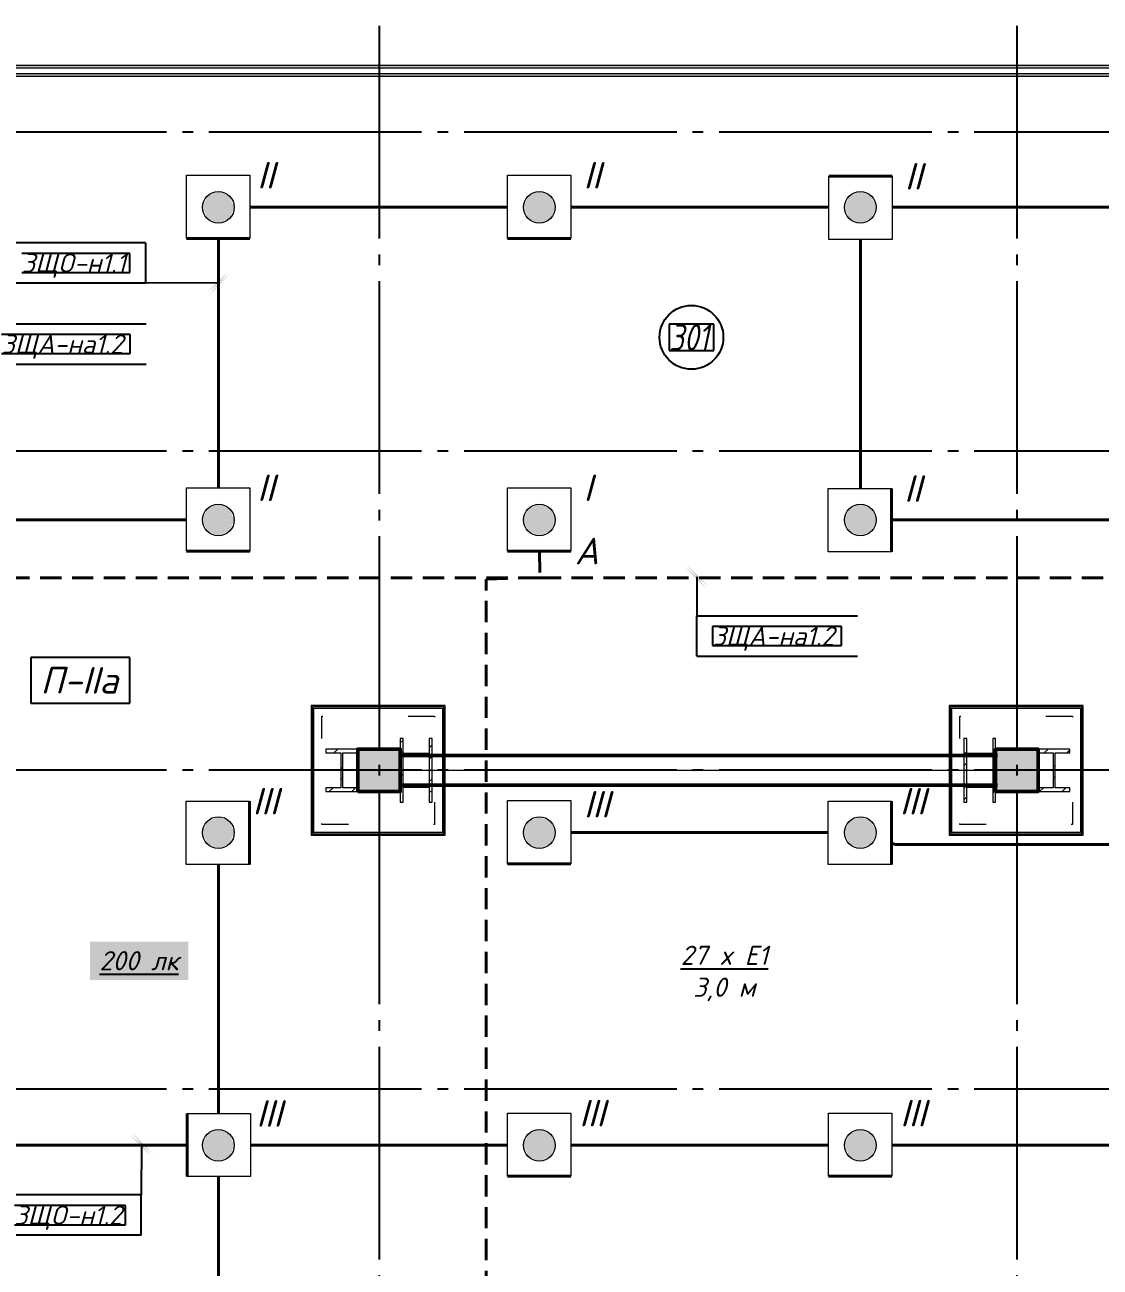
# Model space of a CAD drawing. Header units: millimetres. Extents: x 0 to 1286, y 0 to 420.
# Drawn here: x 244.9 to 346, y 142.9 to 259.7 of the extents above; entities that cross this region are included whole.
import ezdxf

# ---------------------------------------------------------------- set-up
doc = ezdxf.new("R2010")
doc.units = ezdxf.units.MM
for name, pattern in [('JIS_02_2.0', [3, 2, -1]), ('ГОСТ 2.303 5', [24, 20, -1.5, 1, -1.5]), ('СПКБ-0000-000-АР#003$0$Achse', [2300, 0, -800, 1500, 0]), ('СПКБ-0000-000-АР#003$0$Разомкнутая', [1058.333302, 634.99999, -423.333311]), ('СПКБ-0000-000-АР#003$0$Штрихпунктирная', [900, 500, -200, 0, -200])]:
    doc.linetypes.add(name, pattern=pattern)
for name, color, linetype in [('Viewport1ForCustomObjects_0', 7, 'Continuous'), ('Viewport2ForCustomObjects_0', 7, 'Continuous'), ('Номер помещения', 7, 'Continuous'), ('СПКБ-0000-000-АР#003$0$Колонны новые', 7, 'Continuous'), ('СПКБ-0000-000-АР#003$0$Колонны существующие', 7, 'Continuous'), ('СПКБ-0000-000-АР#003$0$Стены', 7, 'Continuous'), ('Строительные оси', 7, 'Continuous'), ('ЭО_АВАРИЙНОЕ ОСВЕЩЕНИЕ', 7, 'Continuous'), ('ЭО_РАБОЧЕЕ ОСВЕЩЕНИЕ', 7, 'Continuous')]:
    doc.layers.add(name, color=color, linetype=linetype)
for name, color, linetype, lineweight, true_color in [('СПКБ-0000-000-АР#003$0$Колонны новые_Ном._пера__108', 7, 'Continuous', 13, 0xfd8379), ('СПКБ-0000-000-АР#003$0$Колонны существующие_Ном._пера__102', 7, 'Continuous', 13, 0xcccccc), ('СПКБ-0000-000-АР#003$0$Линии_Ном._пера__58', 7, 'Continuous', 50, 0xdf0000), ('СПКБ-0000-000-АР#003$0$Стены_Ном._пера__161', 7, 'Continuous', 13, 0xe11606), ('СПКБ-0000-000-АР#003$0$Стены_Ном._пера__68', 7, 'Continuous', 20, 0xfd4435)]:
    doc.layers.add(name, color=color, linetype=linetype, lineweight=lineweight, true_color=true_color)
for name, color, linetype, lineweight in [('СПКБ-0000-000-АР#003$0$Колонны новые_Ном._пера__20', 1, 'Continuous', 20), ('СПКБ-0000-000-АР#003$0$Колонны существующие_Ном._пера__141', 7, 'Continuous', 50), ('СПКБ-0000-000-АР#003$0$Линии_Ном._пера__20', 1, 'Continuous', 20), ('СПКБ-0000-000-АР#003$0$Стены_Ном._пера__1', 7, 'Continuous', 13), ('СПКБ-0000-000-АР#003$0$Стены_Ном._пера__20', 1, 'Continuous', 20)]:
    doc.layers.add(name, color=color, linetype=linetype, lineweight=lineweight)
doc.styles.add('1.8', font='isocpeui.ttf', dxfattribs={"height": 1.8})
doc.styles.add('2.5', font='isocpeui.ttf')
doc.styles.add('CustomTextStyle0', font='isocpeui.ttf', dxfattribs={"height": 2.5})
doc.styles.add('CustomTextStyle111', font='isocpeui.ttf', dxfattribs={"width": 0.987755, "height": 1.8})
doc.styles.add('CustomTextStyle112', font='isocpeui.ttf', dxfattribs={"width": 0.987755, "height": 1.8})
doc.styles.add('CustomTextStyle116', font='isocpeui.ttf', dxfattribs={"width": 0.987755, "height": 1.8})
doc.styles.add('CustomTextStyle6', font='isocpeui.ttf', dxfattribs={"width": 0.793701, "height": 2.5})
doc.styles.add('CustomTextStyle82', font='isocpeui.ttf', dxfattribs={"width": 0.987755, "height": 1.8})
pattern_1 = [(0, (0, 0), (0, 75), [0, -75])]
pattern_2 = [(0, (0, 0), (0, 173.205), [0, -100]), (0, (50, 86.6), (0, 173.205), [0, -100])]
pattern_3 = [(45, (0, 0), (-159.099, 159.099), []), (45, (-53.03, 53.03), (-159.099, 159.099), [])]

# ---------------------------------------------------------------- blocks, each defined once
blk = doc.blocks.new('*E601')
at = {"layer": 'Номер помещения', "color": 7, "linetype": 'Continuous', "true_color": 0xffffff}
for p, q in [((-28.08, 110.82), (-32.28, 110.82)), ((-32.28, 110.82), (-32.28, 108.32)), ((-28.08, 108.32), (-28.08, 110.82)), ((-32.28, 108.32), (-28.08, 108.32)), ((-32.28, 108.32), (-32.28, 108.32))]:
    blk.add_line(p, q, dxfattribs=at)
at = {"layer": 'Номер помещения', "color": 6, "linetype": 'Continuous'}
for p, q in [((-83.01, 79.47), (-92.32, 79.47)), ((-92.32, 79.47), (-92.32, 75.17)), ((-83.01, 75.17), (-83.01, 79.47)), ((-92.32, 75.17), (-83.01, 75.17))]:
    blk.add_line(p, q, dxfattribs=at)
blk.add_circle((-30.18, 109.57), 3, dxfattribs=at)
at = {"layer": 'Строительные оси', "color": 3, "linetype": 'ГОСТ 2.303 5', "lineweight": 25}
for p, q in [((-59.57, 258.86), (-59.57, -45.14)), ((0.43, 258.86), (0.43, -45.14)), ((280.43, 128.86), (-283.57, 128.86)), ((280.43, 98.86), (-283.57, 98.86)), ((280.43, 68.86), (-283.57, 68.86)), ((280.43, 38.86), (-283.57, 38.86))]:
    blk.add_line(p, q, dxfattribs=at)
at = {"layer": 'ЭО_АВАРИЙНОЕ ОСВЕЩЕНИЕ', "color": 7, "lineweight": 0}
for p, q in [((-47.48, 95.42), (-41.53, 95.42)), ((-47.48, 89.47), (-47.48, 95.42)), ((-41.53, 95.42), (-41.53, 89.47))]:
    blk.add_line(p, q, dxfattribs=at)
at = {"layer": 'ЭО_АВАРИЙНОЕ ОСВЕЩЕНИЕ', "color": 1, "lineweight": 40}
blk.add_line((-41.53, 89.47), (-47.48, 89.47), dxfattribs=at)
at = {"layer": 'ЭО_АВАРИЙНОЕ ОСВЕЩЕНИЕ', "color": 1, "linetype": 'JIS_02_2.0', "lineweight": 40}
for p, q in [((-44.46, 89.47), (-44.45, 86.97)), ((-44.45, 86.97), (-99.88, 86.97)), ((-49.49, 86.83), (-44.45, 86.97)), ((-49.49, 1.78), (-49.49, 86.83)), ((-44.45, 86.97), (46.1, 86.97))]:
    blk.add_line(p, q, dxfattribs=at)
at = {"layer": 'ЭО_АВАРИЙНОЕ ОСВЕЩЕНИЕ', "color": 7, "lineweight": 0}
blk.add_circle((-44.49, 92.4), 1.49, dxfattribs=at)
at = {"layer": 'ЭО_АВАРИЙНОЕ ОСВЕЩЕНИЕ', "color": 1, "lineweight": 0}
for points in [[(-44.49, 93.89), (-45.54, 93.45), (-43.43, 93.45)], [(-45.54, 93.45), (-45.97, 92.4), (-43, 92.4)], [(-45.97, 92.4), (-45.54, 91.35), (-43.43, 91.35)], [(-45.97, 92.4), (-43, 92.4), (-43.43, 91.35)], [(-45.54, 93.45), (-43.43, 93.45), (-43, 92.4)], [(-45.54, 91.35), (-43.43, 91.35), (-44.49, 90.91)]]:
    blk.add_solid(points, dxfattribs=at)
at = {"layer": 'ЭО_РАБОЧЕЕ ОСВЕЩЕНИЕ', "color": 7, "lineweight": 0}
for p, q in [((-77.67, 124.82), (-71.72, 124.82)), ((-77.67, 118.87), (-77.67, 124.82)), ((-71.72, 124.82), (-71.72, 118.87)), ((-47.48, 124.82), (-41.53, 124.82)), ((-47.48, 118.87), (-47.48, 124.82)), ((-41.53, 124.82), (-41.53, 118.87)), ((-17.25, 118.77), (-17.25, 124.72)), ((-11.3, 124.72), (-11.3, 118.77)), ((-11.3, 118.77), (-17.25, 118.77)), ((-77.67, 95.42), (-71.72, 95.42)), ((-77.67, 89.47), (-77.67, 95.42)), ((-71.72, 95.42), (-71.72, 89.47)), ((-17.31, 89.41), (-17.31, 95.36)), ((-17.31, 95.36), (-11.36, 95.36)), ((-11.36, 89.41), (-17.31, 89.41)), ((-77.71, 60), (-77.71, 65.95)), ((-77.71, 65.95), (-71.76, 65.95)), ((-47.48, 66.02), (-41.53, 66.02)), ((-47.48, 60.07), (-47.48, 66.02)), ((-41.53, 66.02), (-41.53, 60.07)), ((-17.31, 60), (-17.31, 65.95)), ((-17.31, 65.95), (-11.36, 65.95)), ((-71.76, 60), (-77.71, 60)), ((-11.36, 60), (-17.31, 60)), ((-77.61, 36.59), (-71.66, 36.59)), ((-71.66, 36.59), (-71.66, 30.64)), ((-47.48, 36.62), (-41.53, 36.62)), ((-47.48, 30.67), (-47.48, 36.62)), ((-41.53, 36.62), (-41.53, 30.67)), ((-17.28, 36.62), (-11.33, 36.62)), ((-17.28, 30.67), (-17.28, 36.62)), ((-11.33, 36.62), (-11.33, 30.67)), ((-71.66, 30.64), (-77.61, 30.64))]:
    blk.add_line(p, q, dxfattribs=at)
at = {"layer": 'ЭО_РАБОЧЕЕ ОСВЕЩЕНИЕ', "color": 5, "lineweight": 40}
for p, q in [((-17.25, 124.72), (-11.3, 124.72)), ((-47.48, 121.8), (-71.72, 121.8)), ((-41.53, 121.8), (-17.25, 121.8)), ((-11.3, 121.8), (12.95, 121.8)), ((-71.72, 118.87), (-77.67, 118.87)), ((-74.68, 95.42), (-74.68, 118.87)), ((-41.53, 118.87), (-47.48, 118.87)), ((-14.29, 118.77), (-14.29, 95.36)), ((-11.36, 95.36), (-11.36, 89.41)), ((-101.89, 92.4), (-77.67, 92.4)), ((-11.36, 92.4), (12.91, 92.4)), ((-71.72, 89.47), (-77.67, 89.47)), ((-71.76, 65.95), (-71.76, 60)), ((-11.36, 65.95), (-11.36, 60)), ((-41.53, 63), (-17.31, 63)), ((-11.36, 62.01), (-10.97, 61.88)), ((-10.97, 61.88), (12.13, 61.88)), ((-74.68, 36.59), (-74.68, 60)), ((-41.53, 60.07), (-47.48, 60.07)), ((-77.61, 30.64), (-77.61, 36.59)), ((-101.89, 33.59), (-77.61, 33.59)), ((-47.48, 33.59), (-71.66, 33.59)), ((-17.28, 33.59), (-41.53, 33.59)), ((12.91, 33.59), (-11.33, 33.59)), ((-74.68, 4.8), (-74.68, 30.64)), ((-41.53, 30.67), (-47.48, 30.67)), ((-11.33, 30.67), (-17.28, 30.67))]:
    blk.add_line(p, q, dxfattribs=at)
at = {"layer": 'ЭО_РАБОЧЕЕ ОСВЕЩЕНИЕ', "color": 7, "lineweight": 0}
for centre in [(-74.68, 121.8), (-44.49, 121.8), (-14.29, 121.8), (-74.68, 92.4), (-14.29, 92.4), (-74.68, 63), (-44.49, 63), (-14.29, 63), (-74.68, 33.59), (-44.49, 33.59), (-14.29, 33.59)]:
    blk.add_circle(centre, 1.49, dxfattribs=at)
at = {"layer": 'ЭО_РАБОЧЕЕ ОСВЕЩЕНИЕ', "color": 5, "lineweight": 0}
for points in [[(-75.73, 122.85), (-76.17, 121.8), (-73.19, 121.8)], [(-74.68, 123.29), (-75.73, 122.85), (-73.63, 122.85)], [(-75.73, 122.85), (-73.63, 122.85), (-73.19, 121.8)], [(-45.54, 122.85), (-45.97, 121.8), (-43, 121.8)], [(-44.49, 123.29), (-45.54, 122.85), (-43.43, 122.85)], [(-45.54, 122.85), (-43.43, 122.85), (-43, 121.8)], [(-15.34, 122.85), (-15.78, 121.8), (-12.8, 121.8)], [(-14.29, 123.29), (-15.34, 122.85), (-13.24, 122.85)], [(-15.34, 122.85), (-13.24, 122.85), (-12.8, 121.8)], [(-76.17, 121.8), (-75.73, 120.75), (-73.63, 120.75)], [(-76.17, 121.8), (-73.19, 121.8), (-73.63, 120.75)], [(-45.97, 121.8), (-45.54, 120.75), (-43.43, 120.75)], [(-45.97, 121.8), (-43, 121.8), (-43.43, 120.75)], [(-15.78, 121.8), (-15.34, 120.75), (-13.24, 120.75)], [(-15.78, 121.8), (-12.8, 121.8), (-13.24, 120.75)], [(-75.73, 120.75), (-73.63, 120.75), (-74.68, 120.31)], [(-45.54, 120.75), (-43.43, 120.75), (-44.49, 120.31)], [(-15.34, 120.75), (-13.24, 120.75), (-14.29, 120.31)], [(-74.68, 93.89), (-75.73, 93.45), (-73.63, 93.45)], [(-14.29, 93.89), (-15.34, 93.45), (-13.24, 93.45)], [(-75.73, 93.45), (-76.17, 92.4), (-73.19, 92.4)], [(-76.17, 92.4), (-75.73, 91.35), (-73.63, 91.35)], [(-76.17, 92.4), (-73.19, 92.4), (-73.63, 91.35)], [(-75.73, 93.45), (-73.63, 93.45), (-73.19, 92.4)], [(-15.34, 93.45), (-15.78, 92.4), (-12.8, 92.4)], [(-15.78, 92.4), (-15.34, 91.35), (-13.24, 91.35)], [(-15.78, 92.4), (-12.8, 92.4), (-13.24, 91.35)], [(-15.34, 93.45), (-13.24, 93.45), (-12.8, 92.4)], [(-75.73, 91.35), (-73.63, 91.35), (-74.68, 90.91)], [(-15.34, 91.35), (-13.24, 91.35), (-14.29, 90.91)], [(-74.68, 64.48), (-75.73, 64.05), (-73.63, 64.05)], [(-44.49, 64.48), (-45.54, 64.05), (-43.43, 64.05)], [(-14.29, 64.48), (-15.34, 64.05), (-13.24, 64.05)], [(-75.73, 64.05), (-76.17, 63), (-73.19, 63)], [(-75.73, 64.05), (-73.63, 64.05), (-73.19, 63)], [(-45.54, 64.05), (-45.97, 63), (-43, 63)], [(-45.54, 64.05), (-43.43, 64.05), (-43, 63)], [(-15.34, 64.05), (-15.78, 63), (-12.8, 63)], [(-15.34, 64.05), (-13.24, 64.05), (-12.8, 63)], [(-76.17, 63), (-75.73, 61.94), (-73.63, 61.94)], [(-76.17, 63), (-73.19, 63), (-73.63, 61.94)], [(-75.73, 61.94), (-73.63, 61.94), (-74.68, 61.51)], [(-45.97, 63), (-45.54, 61.94), (-43.43, 61.94)], [(-45.97, 63), (-43, 63), (-43.43, 61.94)], [(-45.54, 61.94), (-43.43, 61.94), (-44.49, 61.51)], [(-15.78, 63), (-15.34, 61.94), (-13.24, 61.94)], [(-15.78, 63), (-12.8, 63), (-13.24, 61.94)], [(-15.34, 61.94), (-13.24, 61.94), (-14.29, 61.51)], [(-74.68, 35.08), (-75.73, 34.64), (-73.63, 34.64)], [(-44.49, 35.08), (-45.54, 34.64), (-43.43, 34.64)], [(-14.29, 35.08), (-15.34, 34.64), (-13.24, 34.64)], [(-75.73, 34.64), (-76.17, 33.59), (-73.19, 33.59)], [(-75.73, 34.64), (-73.63, 34.64), (-73.19, 33.59)], [(-45.54, 34.64), (-45.97, 33.59), (-43, 33.59)], [(-45.54, 34.64), (-43.43, 34.64), (-43, 33.59)], [(-15.34, 34.64), (-15.78, 33.59), (-12.8, 33.59)], [(-15.34, 34.64), (-13.24, 34.64), (-12.8, 33.59)], [(-76.17, 33.59), (-75.73, 32.54), (-73.63, 32.54)], [(-76.17, 33.59), (-73.19, 33.59), (-73.63, 32.54)], [(-45.97, 33.59), (-45.54, 32.54), (-43.43, 32.54)], [(-45.97, 33.59), (-43, 33.59), (-43.43, 32.54)], [(-15.78, 33.59), (-15.34, 32.54), (-13.24, 32.54)], [(-15.78, 33.59), (-12.8, 33.59), (-13.24, 32.54)], [(-75.73, 32.54), (-73.63, 32.54), (-74.68, 32.11)], [(-45.54, 32.54), (-43.43, 32.54), (-44.49, 32.11)], [(-15.34, 32.54), (-13.24, 32.54), (-14.29, 32.11)]]:
    blk.add_solid(points, dxfattribs=at)
at = {"layer": 'Номер помещения', "color": 7, "linetype": 'Continuous', "style": 'CustomTextStyle6', "width": 0.793701}
blk.add_text('301', height=2.5, dxfattribs=at).set_placement((-32.28, 108.32))
at = {"layer": 'Номер помещения', "color": 7, "linetype": 'Continuous', "style": 'CustomTextStyle0'}
blk.add_text('П-IIа', height=2.5, dxfattribs=at).set_placement((-91.42, 76.07))
blk = doc.blocks.new('СПКБ-0000-000-АР#003$0$Стена_26', base_point=(-18037, 13413))
at = {"layer": 'СПКБ-0000-000-АР#003$0$Стены_Ном._пера__161', "linetype": 'Continuous', "lineweight": 13, "true_color": 0xe11606}
h = blk.add_hatch(dxfattribs=at)
h.set_pattern_fill('ГИПС', color=12, style=0, pattern_type=2)
h.set_pattern_definition(pattern_1)
h.paths.add_polyline_path([(3066, 13513), (-14600, 13513), (-14600, 13488), (3066, 13488)])
h = blk.add_hatch(dxfattribs=at)
h.set_pattern_fill('ГИПС', color=12, style=0, pattern_type=2)
h.set_pattern_definition(pattern_1)
h.paths.add_polyline_path([(-14600, 13413), (3066, 13413), (3066, 13438), (-14600, 13438)])
at = {"layer": 'СПКБ-0000-000-АР#003$0$Стены_Ном._пера__161', "color": 12, "linetype": 'Continuous', "lineweight": 13, "true_color": 0xe11606}
for p, q in [((3066, 13488), (-14600, 13488)), ((-14600, 13438), (3066, 13438))]:
    blk.add_line(p, q, dxfattribs=at)
at = {"layer": 'СПКБ-0000-000-АР#003$0$Стены_Ном._пера__161', "color": 12, "linetype": 'Continuous', "lineweight": 13, "true_color": 0xe11606, "flags": 128}
for points in [[(3066, 13513), (-14600, 13513)], [(-14600, 13413), (3066, 13413)]]:
    blk.add_lwpolyline(points, dxfattribs=at)
blk = doc.blocks.new('СПКБ-0000-000-АР#003$0$Стена_188', base_point=(566, 6376))
at = {"layer": 'СПКБ-0000-000-АР#003$0$Стены_Ном._пера__20', "linetype": 'Continuous', "lineweight": 20}
h = blk.add_hatch(dxfattribs=at)
h.set_pattern_fill('ШТУКАТУРКА', color=1, style=0, pattern_type=2)
h.set_pattern_definition(pattern_2)
h.paths.add_polyline_path([(641, 7471), (641, 6301), (654, 6288), (654, 7484)])
h = blk.add_hatch(dxfattribs=at)
h.set_pattern_fill('ШТУКАТУРКА', color=1, style=0, pattern_type=2)
h.set_pattern_definition(pattern_2)
h.paths.add_polyline_path([(666, 6276), (666, 7496), (654, 7484), (654, 6288)])
at = {"layer": 'СПКБ-0000-000-АР#003$0$Стены_Ном._пера__1', "color": 7, "linetype": 'СПКБ-0000-000-АР#003$0$Achse', "lineweight": 13, "flags": 128}
blk.add_lwpolyline([(566, 7396), (566, 6376)], dxfattribs=at)
at = {"layer": 'СПКБ-0000-000-АР#003$0$Стены_Ном._пера__20', "color": 1, "linetype": 'Continuous', "lineweight": 20, "flags": 128}
blk.add_lwpolyline([(666, 6276), (666, 7496)], dxfattribs=at)
at = {"layer": 'СПКБ-0000-000-АР#003$0$Стены_Ном._пера__68', "color": 20, "linetype": 'Continuous', "lineweight": 20, "true_color": 0xfd4435}
for p, q in [((654, 6288), (654, 7484)), ((641, 7471), (641, 6301))]:
    blk.add_line(p, q, dxfattribs=at)
blk = doc.blocks.new('СПКБ-0000-000-АР#003$0$Стена_189', base_point=(566, 7396))
at = {"layer": 'СПКБ-0000-000-АР#003$0$Стены_Ном._пера__20', "linetype": 'Continuous', "lineweight": 20}
h = blk.add_hatch(dxfattribs=at)
h.set_pattern_fill('ШТУКАТУРКА', color=1, style=0, pattern_type=2)
h.set_pattern_definition(pattern_2)
h.paths.add_polyline_path([(666, 7496), (-594, 7496), (-582, 7484), (654, 7484)])
h = blk.add_hatch(dxfattribs=at)
h.set_pattern_fill('ШТУКАТУРКА', color=1, style=0, pattern_type=2)
h.set_pattern_definition(pattern_2)
h.paths.add_polyline_path([(-569, 7471), (641, 7471), (654, 7484), (-582, 7484)])
at = {"layer": 'СПКБ-0000-000-АР#003$0$Стены_Ном._пера__1', "color": 7, "linetype": 'СПКБ-0000-000-АР#003$0$Achse', "lineweight": 13, "flags": 128}
blk.add_lwpolyline([(-494, 7396), (566, 7396)], dxfattribs=at)
at = {"layer": 'СПКБ-0000-000-АР#003$0$Стены_Ном._пера__20', "color": 1, "linetype": 'Continuous', "lineweight": 20, "flags": 128}
blk.add_lwpolyline([(666, 7496), (-594, 7496)], dxfattribs=at)
at = {"layer": 'СПКБ-0000-000-АР#003$0$Стены_Ном._пера__68', "color": 20, "linetype": 'Continuous', "lineweight": 20, "true_color": 0xfd4435}
for p, q in [((654, 7484), (-582, 7484)), ((-569, 7471), (641, 7471))]:
    blk.add_line(p, q, dxfattribs=at)
blk = doc.blocks.new('СПКБ-0000-000-АР#003$0$Стена_190', base_point=(-494, 6376))
at = {"layer": 'СПКБ-0000-000-АР#003$0$Стены_Ном._пера__20', "linetype": 'Continuous', "lineweight": 20}
h = blk.add_hatch(dxfattribs=at)
h.set_pattern_fill('ШТУКАТУРКА', color=1, style=0, pattern_type=2)
h.set_pattern_definition(pattern_2)
h.paths.add_polyline_path([(-594, 7496), (-594, 6276), (-582, 6288), (-582, 7484)])
h = blk.add_hatch(dxfattribs=at)
h.set_pattern_fill('ШТУКАТУРКА', color=1, style=0, pattern_type=2)
h.set_pattern_definition(pattern_2)
h.paths.add_polyline_path([(-569, 6301), (-569, 7471), (-582, 7484), (-582, 6288)])
at = {"layer": 'СПКБ-0000-000-АР#003$0$Стены_Ном._пера__1', "color": 7, "linetype": 'СПКБ-0000-000-АР#003$0$Achse', "lineweight": 13, "flags": 128}
blk.add_lwpolyline([(-494, 6376), (-494, 7396)], dxfattribs=at)
at = {"layer": 'СПКБ-0000-000-АР#003$0$Стены_Ном._пера__20', "color": 1, "linetype": 'Continuous', "lineweight": 20, "flags": 128}
blk.add_lwpolyline([(-594, 7496), (-594, 6276)], dxfattribs=at)
at = {"layer": 'СПКБ-0000-000-АР#003$0$Стены_Ном._пера__68', "color": 20, "linetype": 'Continuous', "lineweight": 20, "true_color": 0xfd4435}
for p, q in [((-582, 7484), (-582, 6288)), ((-569, 6301), (-569, 7471))]:
    blk.add_line(p, q, dxfattribs=at)
blk = doc.blocks.new('СПКБ-0000-000-АР#003$0$Стена_191', base_point=(566, 6376))
at = {"layer": 'СПКБ-0000-000-АР#003$0$Стены_Ном._пера__20', "linetype": 'Continuous', "lineweight": 20}
h = blk.add_hatch(dxfattribs=at)
h.set_pattern_fill('ШТУКАТУРКА', color=1, style=0, pattern_type=2)
h.set_pattern_definition(pattern_2)
h.paths.add_polyline_path([(-594, 6276), (666, 6276), (654, 6288), (-582, 6288)])
h = blk.add_hatch(dxfattribs=at)
h.set_pattern_fill('ШТУКАТУРКА', color=1, style=0, pattern_type=2)
h.set_pattern_definition(pattern_2)
h.paths.add_polyline_path([(641, 6301), (-569, 6301), (-582, 6288), (654, 6288)])
at = {"layer": 'СПКБ-0000-000-АР#003$0$Стены_Ном._пера__1', "color": 7, "linetype": 'СПКБ-0000-000-АР#003$0$Achse', "lineweight": 13, "flags": 128}
blk.add_lwpolyline([(566, 6376), (-494, 6376)], dxfattribs=at)
at = {"layer": 'СПКБ-0000-000-АР#003$0$Стены_Ном._пера__20', "color": 1, "linetype": 'Continuous', "lineweight": 20, "flags": 128}
blk.add_lwpolyline([(-594, 6276), (666, 6276)], dxfattribs=at)
at = {"layer": 'СПКБ-0000-000-АР#003$0$Стены_Ном._пера__68', "color": 20, "linetype": 'Continuous', "lineweight": 20, "true_color": 0xfd4435}
for p, q in [((-582, 6288), (654, 6288)), ((641, 6301), (-569, 6301))]:
    blk.add_line(p, q, dxfattribs=at)
blk = doc.blocks.new('СПКБ-0000-000-АР#003$0$Стена_192', base_point=(-5434, 6376))
at = {"layer": 'СПКБ-0000-000-АР#003$0$Стены_Ном._пера__20', "linetype": 'Continuous', "lineweight": 20}
h = blk.add_hatch(dxfattribs=at)
h.set_pattern_fill('ШТУКАТУРКА', color=1, style=0, pattern_type=2)
h.set_pattern_definition(pattern_2)
h.paths.add_polyline_path([(-5359, 7471), (-5359, 6301), (-5346, 6288), (-5346, 7484)])
h = blk.add_hatch(dxfattribs=at)
h.set_pattern_fill('ШТУКАТУРКА', color=1, style=0, pattern_type=2)
h.set_pattern_definition(pattern_2)
h.paths.add_polyline_path([(-5334, 6276), (-5334, 7496), (-5346, 7484), (-5346, 6288)])
at = {"layer": 'СПКБ-0000-000-АР#003$0$Стены_Ном._пера__1', "color": 7, "linetype": 'СПКБ-0000-000-АР#003$0$Achse', "lineweight": 13, "flags": 128}
blk.add_lwpolyline([(-5434, 7396), (-5434, 6376)], dxfattribs=at)
at = {"layer": 'СПКБ-0000-000-АР#003$0$Стены_Ном._пера__20', "color": 1, "linetype": 'Continuous', "lineweight": 20, "flags": 128}
blk.add_lwpolyline([(-5334, 6276), (-5334, 7496)], dxfattribs=at)
at = {"layer": 'СПКБ-0000-000-АР#003$0$Стены_Ном._пера__68', "color": 20, "linetype": 'Continuous', "lineweight": 20, "true_color": 0xfd4435}
for p, q in [((-5346, 6288), (-5346, 7484)), ((-5359, 7471), (-5359, 6301))]:
    blk.add_line(p, q, dxfattribs=at)
blk = doc.blocks.new('СПКБ-0000-000-АР#003$0$Стена_193', base_point=(-5434, 7396))
at = {"layer": 'СПКБ-0000-000-АР#003$0$Стены_Ном._пера__20', "linetype": 'Continuous', "lineweight": 20}
h = blk.add_hatch(dxfattribs=at)
h.set_pattern_fill('ШТУКАТУРКА', color=1, style=0, pattern_type=2)
h.set_pattern_definition(pattern_2)
h.paths.add_polyline_path([(-5334, 7496), (-6594, 7496), (-6582, 7484), (-5346, 7484)])
h = blk.add_hatch(dxfattribs=at)
h.set_pattern_fill('ШТУКАТУРКА', color=1, style=0, pattern_type=2)
h.set_pattern_definition(pattern_2)
h.paths.add_polyline_path([(-6569, 7471), (-5359, 7471), (-5346, 7484), (-6582, 7484)])
at = {"layer": 'СПКБ-0000-000-АР#003$0$Стены_Ном._пера__1', "color": 7, "linetype": 'СПКБ-0000-000-АР#003$0$Achse', "lineweight": 13, "flags": 128}
blk.add_lwpolyline([(-6494, 7396), (-5434, 7396)], dxfattribs=at)
at = {"layer": 'СПКБ-0000-000-АР#003$0$Стены_Ном._пера__20', "color": 1, "linetype": 'Continuous', "lineweight": 20, "flags": 128}
blk.add_lwpolyline([(-5334, 7496), (-6594, 7496)], dxfattribs=at)
at = {"layer": 'СПКБ-0000-000-АР#003$0$Стены_Ном._пера__68', "color": 20, "linetype": 'Continuous', "lineweight": 20, "true_color": 0xfd4435}
for p, q in [((-5346, 7484), (-6582, 7484)), ((-6569, 7471), (-5359, 7471))]:
    blk.add_line(p, q, dxfattribs=at)
blk = doc.blocks.new('СПКБ-0000-000-АР#003$0$Стена_194', base_point=(-6494, 6376))
at = {"layer": 'СПКБ-0000-000-АР#003$0$Стены_Ном._пера__20', "linetype": 'Continuous', "lineweight": 20}
h = blk.add_hatch(dxfattribs=at)
h.set_pattern_fill('ШТУКАТУРКА', color=1, style=0, pattern_type=2)
h.set_pattern_definition(pattern_2)
h.paths.add_polyline_path([(-6594, 7496), (-6594, 6276), (-6582, 6288), (-6582, 7484)])
h = blk.add_hatch(dxfattribs=at)
h.set_pattern_fill('ШТУКАТУРКА', color=1, style=0, pattern_type=2)
h.set_pattern_definition(pattern_2)
h.paths.add_polyline_path([(-6569, 6301), (-6569, 7471), (-6582, 7484), (-6582, 6288)])
at = {"layer": 'СПКБ-0000-000-АР#003$0$Стены_Ном._пера__1', "color": 7, "linetype": 'СПКБ-0000-000-АР#003$0$Achse', "lineweight": 13, "flags": 128}
blk.add_lwpolyline([(-6494, 6376), (-6494, 7396)], dxfattribs=at)
at = {"layer": 'СПКБ-0000-000-АР#003$0$Стены_Ном._пера__20', "color": 1, "linetype": 'Continuous', "lineweight": 20, "flags": 128}
blk.add_lwpolyline([(-6594, 7496), (-6594, 6276)], dxfattribs=at)
at = {"layer": 'СПКБ-0000-000-АР#003$0$Стены_Ном._пера__68', "color": 20, "linetype": 'Continuous', "lineweight": 20, "true_color": 0xfd4435}
for p, q in [((-6582, 7484), (-6582, 6288)), ((-6569, 6301), (-6569, 7471))]:
    blk.add_line(p, q, dxfattribs=at)
blk = doc.blocks.new('СПКБ-0000-000-АР#003$0$Стена_195', base_point=(-5434, 6376))
at = {"layer": 'СПКБ-0000-000-АР#003$0$Стены_Ном._пера__20', "linetype": 'Continuous', "lineweight": 20}
h = blk.add_hatch(dxfattribs=at)
h.set_pattern_fill('ШТУКАТУРКА', color=1, style=0, pattern_type=2)
h.set_pattern_definition(pattern_2)
h.paths.add_polyline_path([(-6594, 6276), (-5334, 6276), (-5346, 6288), (-6582, 6288)])
h = blk.add_hatch(dxfattribs=at)
h.set_pattern_fill('ШТУКАТУРКА', color=1, style=0, pattern_type=2)
h.set_pattern_definition(pattern_2)
h.paths.add_polyline_path([(-5359, 6301), (-6569, 6301), (-6582, 6288), (-5346, 6288)])
at = {"layer": 'СПКБ-0000-000-АР#003$0$Стены_Ном._пера__1', "color": 7, "linetype": 'СПКБ-0000-000-АР#003$0$Achse', "lineweight": 13, "flags": 128}
blk.add_lwpolyline([(-5434, 6376), (-6494, 6376)], dxfattribs=at)
at = {"layer": 'СПКБ-0000-000-АР#003$0$Стены_Ном._пера__20', "color": 1, "linetype": 'Continuous', "lineweight": 20, "flags": 128}
blk.add_lwpolyline([(-6594, 6276), (-5334, 6276)], dxfattribs=at)
at = {"layer": 'СПКБ-0000-000-АР#003$0$Стены_Ном._пера__68', "color": 20, "linetype": 'Continuous', "lineweight": 20, "true_color": 0xfd4435}
for p, q in [((-6582, 6288), (-5346, 6288)), ((-5359, 6301), (-6569, 6301))]:
    blk.add_line(p, q, dxfattribs=at)
blk = doc.blocks.new('СПКБ-0000-000-АР#003$0$Колонна_57', base_point=(-6307, 6886))
at = {"layer": 'СПКБ-0000-000-АР#003$0$Колонны новые_Ном._пера__108', "linetype": 'Continuous', "lineweight": 13, "true_color": 0xfd8379}
h = blk.add_hatch(dxfattribs=at)
h.set_pattern_fill('СТАЛЬ', color=11, style=0, pattern_type=2)
h.set_pattern_definition(pattern_3)
h.paths.add_polyline_path([(-6157, 6686), (-6157, 6722), (-6298, 6722), (-6298, 7049), (-6157, 7049), (-6157, 7086), (-6457, 7086), (-6457, 7049), (-6316, 7049), (-6316, 6722), (-6457, 6722), (-6457, 6686)])
at = {"layer": 'СПКБ-0000-000-АР#003$0$Колонны новые_Ном._пера__20', "color": 1, "linetype": 'Continuous', "lineweight": 20}
for p, q in [((-6157, 7086), (-6457, 7086)), ((-6457, 7086), (-6457, 7049)), ((-6457, 7049), (-6316, 7049)), ((-6316, 7049), (-6316, 6722)), ((-6298, 6722), (-6298, 7049)), ((-6298, 7049), (-6157, 7049)), ((-6157, 7049), (-6157, 7086)), ((-6316, 6722), (-6457, 6722)), ((-6457, 6722), (-6457, 6686)), ((-6457, 6686), (-6157, 6686)), ((-6157, 6722), (-6298, 6722)), ((-6157, 6686), (-6157, 6722))]:
    blk.add_line(p, q, dxfattribs=at)
blk = doc.blocks.new('СПКБ-0000-000-АР#003$0$Колонна_58', base_point=(-5607, 6736))
at = {"layer": 'СПКБ-0000-000-АР#003$0$Колонны новые_Ном._пера__108', "linetype": 'Continuous', "lineweight": 13, "true_color": 0xfd8379}
h = blk.add_hatch(dxfattribs=at)
h.set_pattern_fill('СТАЛЬ', color=11, style=0, pattern_type=2)
h.set_pattern_definition(pattern_3)
h.paths.add_polyline_path([(-5457, 6586), (-5457, 6886), (-5484, 6886), (-5484, 6745), (-5729, 6745), (-5729, 6886), (-5757, 6886), (-5757, 6586), (-5729, 6586), (-5729, 6727), (-5484, 6727), (-5484, 6586)])
at = {"layer": 'СПКБ-0000-000-АР#003$0$Колонны новые_Ном._пера__20', "color": 1, "linetype": 'Continuous', "lineweight": 20}
for p, q in [((-5729, 6886), (-5757, 6886)), ((-5757, 6886), (-5757, 6586)), ((-5729, 6745), (-5729, 6886)), ((-5457, 6886), (-5484, 6886)), ((-5484, 6886), (-5484, 6745)), ((-5457, 6586), (-5457, 6886)), ((-5484, 6745), (-5729, 6745)), ((-5729, 6586), (-5729, 6727)), ((-5729, 6727), (-5484, 6727)), ((-5484, 6727), (-5484, 6586)), ((-5757, 6586), (-5729, 6586)), ((-5484, 6586), (-5457, 6586))]:
    blk.add_line(p, q, dxfattribs=at)
blk = doc.blocks.new('СПКБ-0000-000-АР#003$0$Колонна_59', base_point=(-5607, 7036))
at = {"layer": 'СПКБ-0000-000-АР#003$0$Колонны новые_Ном._пера__108', "linetype": 'Continuous', "lineweight": 13, "true_color": 0xfd8379}
h = blk.add_hatch(dxfattribs=at)
h.set_pattern_fill('СТАЛЬ', color=11, style=0, pattern_type=2)
h.set_pattern_definition(pattern_3)
h.paths.add_polyline_path([(-5457, 6886), (-5457, 7186), (-5484, 7186), (-5484, 7045), (-5729, 7045), (-5729, 7186), (-5757, 7186), (-5757, 6886), (-5729, 6886), (-5729, 7027), (-5484, 7027), (-5484, 6886)])
at = {"layer": 'СПКБ-0000-000-АР#003$0$Колонны новые_Ном._пера__20', "color": 1, "linetype": 'Continuous', "lineweight": 20}
for p, q in [((-5729, 7186), (-5757, 7186)), ((-5757, 7186), (-5757, 6886)), ((-5729, 7045), (-5729, 7186)), ((-5457, 7186), (-5484, 7186)), ((-5484, 7186), (-5484, 7045)), ((-5457, 6886), (-5457, 7186)), ((-5484, 7045), (-5729, 7045)), ((-5729, 6886), (-5729, 7027)), ((-5729, 7027), (-5484, 7027)), ((-5484, 7027), (-5484, 6886)), ((-5757, 6886), (-5729, 6886)), ((-5484, 6886), (-5457, 6886))]:
    blk.add_line(p, q, dxfattribs=at)
blk = doc.blocks.new('СПКБ-0000-000-АР#003$0$Колонна_60', base_point=(393, 6886))
at = {"layer": 'СПКБ-0000-000-АР#003$0$Колонны новые_Ном._пера__108', "linetype": 'Continuous', "lineweight": 13, "true_color": 0xfd8379}
h = blk.add_hatch(dxfattribs=at)
h.set_pattern_fill('СТАЛЬ', color=11, style=0, pattern_type=2)
h.set_pattern_definition(pattern_3)
h.paths.add_polyline_path([(243, 6686), (543, 6686), (543, 6722), (402, 6722), (402, 7049), (543, 7049), (543, 7086), (243, 7086), (243, 7049), (384, 7049), (384, 6722), (243, 6722)])
at = {"layer": 'СПКБ-0000-000-АР#003$0$Колонны новые_Ном._пера__20', "color": 1, "linetype": 'Continuous', "lineweight": 20}
for p, q in [((543, 7086), (243, 7086)), ((243, 7086), (243, 7049)), ((243, 7049), (384, 7049)), ((384, 7049), (384, 6722)), ((402, 6722), (402, 7049)), ((402, 7049), (543, 7049)), ((543, 7049), (543, 7086)), ((384, 6722), (243, 6722)), ((243, 6722), (243, 6686)), ((243, 6686), (543, 6686)), ((543, 6722), (402, 6722)), ((543, 6686), (543, 6722))]:
    blk.add_line(p, q, dxfattribs=at)
blk = doc.blocks.new('СПКБ-0000-000-АР#003$0$Колонна_61', base_point=(-307, 6736))
at = {"layer": 'СПКБ-0000-000-АР#003$0$Колонны новые_Ном._пера__108', "linetype": 'Continuous', "lineweight": 13, "true_color": 0xfd8379}
h = blk.add_hatch(dxfattribs=at)
h.set_pattern_fill('СТАЛЬ', color=11, style=0, pattern_type=2)
h.set_pattern_definition(pattern_3)
h.paths.add_polyline_path([(-457, 6586), (-429, 6586), (-429, 6727), (-184, 6727), (-184, 6586), (-157, 6586), (-157, 6886), (-184, 6886), (-184, 6745), (-429, 6745), (-429, 6886), (-457, 6886)])
at = {"layer": 'СПКБ-0000-000-АР#003$0$Колонны новые_Ном._пера__20', "color": 1, "linetype": 'Continuous', "lineweight": 20}
for p, q in [((-429, 6886), (-457, 6886)), ((-457, 6886), (-457, 6586)), ((-429, 6745), (-429, 6886)), ((-157, 6886), (-184, 6886)), ((-184, 6886), (-184, 6745)), ((-157, 6586), (-157, 6886)), ((-184, 6745), (-429, 6745)), ((-429, 6586), (-429, 6727)), ((-429, 6727), (-184, 6727)), ((-184, 6727), (-184, 6586)), ((-457, 6586), (-429, 6586)), ((-184, 6586), (-157, 6586))]:
    blk.add_line(p, q, dxfattribs=at)
blk = doc.blocks.new('СПКБ-0000-000-АР#003$0$Колонна_62', base_point=(-307, 7036))
at = {"layer": 'СПКБ-0000-000-АР#003$0$Колонны новые_Ном._пера__108', "linetype": 'Continuous', "lineweight": 13, "true_color": 0xfd8379}
h = blk.add_hatch(dxfattribs=at)
h.set_pattern_fill('СТАЛЬ', color=11, style=0, pattern_type=2)
h.set_pattern_definition(pattern_3)
h.paths.add_polyline_path([(-457, 6886), (-429, 6886), (-429, 7027), (-184, 7027), (-184, 6886), (-157, 6886), (-157, 7186), (-184, 7186), (-184, 7045), (-429, 7045), (-429, 7186), (-457, 7186)])
at = {"layer": 'СПКБ-0000-000-АР#003$0$Колонны новые_Ном._пера__20', "color": 1, "linetype": 'Continuous', "lineweight": 20}
for p, q in [((-429, 7186), (-457, 7186)), ((-457, 7186), (-457, 6886)), ((-429, 7045), (-429, 7186)), ((-157, 7186), (-184, 7186)), ((-184, 7186), (-184, 7045)), ((-157, 6886), (-157, 7186)), ((-184, 7045), (-429, 7045)), ((-429, 6886), (-429, 7027)), ((-429, 7027), (-184, 7027)), ((-184, 7027), (-184, 6886)), ((-457, 6886), (-429, 6886)), ((-184, 6886), (-157, 6886))]:
    blk.add_line(p, q, dxfattribs=at)
blk = doc.blocks.new('СПКБ-0000-000-АР#003$0$Колонна_110', base_point=(-5957, 6886))
at = {"layer": 'СПКБ-0000-000-АР#003$0$Колонны существующие_Ном._пера__102', "linetype": 'Continuous', "lineweight": 13, "true_color": 0xcccccc}
blk.add_hatch(color=254, dxfattribs=at).paths.add_polyline_path([(-6157, 6686), (-5757, 6686), (-5757, 7086), (-6157, 7086)])
at = {"layer": 'СПКБ-0000-000-АР#003$0$Колонны существующие_Ном._пера__141', "color": 7, "linetype": 'Continuous', "lineweight": 50, "flags": 128}
blk.add_lwpolyline([(-6157, 6686), (-5757, 6686), (-5757, 7086), (-6157, 7086)], close=True, dxfattribs=at)
blk = doc.blocks.new('СПКБ-0000-000-АР#003$0$Колонна_111', base_point=(43, 6886))
at = {"layer": 'СПКБ-0000-000-АР#003$0$Колонны существующие_Ном._пера__102', "linetype": 'Continuous', "lineweight": 13, "true_color": 0xcccccc}
blk.add_hatch(color=254, dxfattribs=at).paths.add_polyline_path([(-157, 6686), (243, 6686), (243, 7086), (-157, 7086)])
at = {"layer": 'СПКБ-0000-000-АР#003$0$Колонны существующие_Ном._пера__141', "color": 7, "linetype": 'Continuous', "lineweight": 50, "flags": 128}
blk.add_lwpolyline([(-157, 6686), (243, 6686), (243, 7086), (-157, 7086)], close=True, dxfattribs=at)
blk = doc.blocks.new('*E600')
at = {"layer": 'СПКБ-0000-000-АР#003$0$Линии_Ном._пера__20', "color": 1, "linetype": 'СПКБ-0000-000-АР#003$0$Штрихпунктирная', "lineweight": 20}
blk.add_line((185.999, 95.701), (245.999, 95.701), dxfattribs=at)
at = {"layer": 'СПКБ-0000-000-АР#003$0$Линии_Ном._пера__58', "color": 12, "linetype": 'СПКБ-0000-000-АР#003$0$Разомкнутая', "lineweight": 50, "true_color": 0xdf0000}
for p, q in [((187.999, 97.104), (244.168, 97.104)), ((187.999, 94.297), (244.168, 94.297))]:
    blk.add_line(p, q, dxfattribs=at)
at = {"layer": 'СПКБ-0000-000-АР#003$0$Колонны новые', "color": 1, "lineweight": 20, "xscale": 0.01, "yscale": 0.01, "zscale": 0.01}
for name, p in [('СПКБ-0000-000-АР#003$0$Колонна_59', (189.499, 97.201)), ('СПКБ-0000-000-АР#003$0$Колонна_62', (242.499, 97.201)), ('СПКБ-0000-000-АР#003$0$Колонна_57', (182.499, 95.701)), ('СПКБ-0000-000-АР#003$0$Колонна_60', (249.499, 95.701)), ('СПКБ-0000-000-АР#003$0$Колонна_58', (189.499, 94.201)), ('СПКБ-0000-000-АР#003$0$Колонна_61', (242.499, 94.201))]:
    blk.add_blockref(name, p, dxfattribs=at)
at = {"layer": 'СПКБ-0000-000-АР#003$0$Колонны существующие', "color": 7, "lineweight": 50, "xscale": 0.01, "yscale": 0.01, "zscale": 0.01}
for name, p in [('СПКБ-0000-000-АР#003$0$Колонна_110', (185.999, 95.701)), ('СПКБ-0000-000-АР#003$0$Колонна_111', (245.999, 95.701))]:
    blk.add_blockref(name, p, dxfattribs=at)
at = {"layer": 'СПКБ-0000-000-АР#003$0$Стены', "color": 12, "lineweight": 13, "true_color": 0xe11606, "xscale": 0.01, "yscale": 0.01, "zscale": 0.01}
blk.add_blockref('СПКБ-0000-000-АР#003$0$Стена_26', (65.199, 160.971), dxfattribs=at)
at = {"layer": 'СПКБ-0000-000-АР#003$0$Стены', "color": 12, "lineweight": 50, "true_color": 0xdf0000, "xscale": 0.01, "yscale": 0.01, "zscale": 0.01}
for name, p in [('СПКБ-0000-000-АР#003$0$Стена_193', (191.223, 100.801)), ('СПКБ-0000-000-АР#003$0$Стена_194', (180.623, 90.601)), ('СПКБ-0000-000-АР#003$0$Стена_192', (191.223, 90.601)), ('СПКБ-0000-000-АР#003$0$Стена_189', (251.223, 100.801)), ('СПКБ-0000-000-АР#003$0$Стена_190', (240.623, 90.601)), ('СПКБ-0000-000-АР#003$0$Стена_188', (251.223, 90.601)), ('СПКБ-0000-000-АР#003$0$Стена_195', (191.223, 90.601)), ('СПКБ-0000-000-АР#003$0$Стена_191', (251.223, 90.601))]:
    blk.add_blockref(name, p, dxfattribs=at)
blk = doc.blocks.new('CustomObjectsInViewport1_0')
at = {"layer": 'ЭО_АВАРИЙНОЕ ОСВЕЩЕНИЕ'}
for p, q in [((241.17, 231.57), (256.28, 231.57)), ((241.17, 227.77), (256.28, 227.77)), ((308.07, 207.78), (308.07, 204.11)), ((308.07, 204.11), (323.19, 204.11)), ((308.07, 200.31), (308.07, 204.11)), ((308.07, 200.31), (323.19, 200.31))]:
    blk.add_line(p, q, dxfattribs=at)
at = {"layer": 'ЭО_АВАРИЙНОЕ ОСВЕЩЕНИЕ', "color": 7, "true_color": 0xffffff}
for p, q in [((254.78, 230.57), (242.67, 230.57)), ((254.78, 228.77), (254.78, 230.57)), ((242.67, 228.77), (254.78, 228.77)), ((321.69, 203.11), (309.57, 203.11)), ((309.57, 203.11), (309.57, 201.31)), ((321.69, 201.31), (321.69, 203.11)), ((309.57, 201.31), (321.69, 201.31)), ((309.57, 201.31), (309.57, 201.31))]:
    blk.add_line(p, q, dxfattribs=at)
at = {"layer": 'ЭО_АВАРИЙНОЕ ОСВЕЩЕНИЕ'}
blk.add_solid([(309.18, 206.88), (307.18, 208.88), (306.96, 208.67), (308.97, 206.67)], dxfattribs=at)
at = {"layer": 'ЭО_РАБОЧЕЕ ОСВЕЩЕНИЕ'}
for p, q in [((256.23, 239.2), (243.08, 239.2)), ((256.23, 239.2), (256.23, 235.4)), ((256.23, 235.4), (243.08, 235.4)), ((263.12, 235.43), (256.23, 235.4)), ((255.83, 154.42), (255.82, 149.65)), ((255.82, 149.65), (242.38, 149.65)), ((255.82, 145.85), (255.82, 149.65)), ((255.82, 145.85), (242.38, 145.85))]:
    blk.add_line(p, q, dxfattribs=at)
at = {"layer": 'ЭО_РАБОЧЕЕ ОСВЕЩЕНИЕ', "color": 7, "true_color": 0xffffff}
for p, q in [((254.73, 238.2), (244.58, 238.2)), ((254.73, 236.4), (254.73, 238.2)), ((244.58, 236.4), (254.73, 236.4)), ((254.32, 148.65), (243.88, 148.65)), ((254.32, 146.85), (254.32, 148.65)), ((243.88, 146.85), (254.32, 146.85))]:
    blk.add_line(p, q, dxfattribs=at)
at = {"layer": 'ЭО_РАБОЧЕЕ ОСВЕЩЕНИЕ'}
for points in [[(262.23, 234.32), (264.22, 236.32), (264.01, 236.53), (262.01, 234.53)], [(256.94, 153.52), (254.94, 155.52), (254.73, 155.31), (256.73, 153.31)]]:
    blk.add_solid(points, dxfattribs=at)
at = {"layer": 'ЭО_АВАРИЙНОЕ ОСВЕЩЕНИЕ', "width": 0.987755}
for style, p in [('CustomTextStyle112', (242.67, 228.77)), ('CustomTextStyle111', (309.57, 201.31))]:
    blk.add_text('3ЩА-на1.2', height=1.8, dxfattribs=dict(at, style=style)).set_placement(p)
at = {"layer": 'ЭО_РАБОЧЕЕ ОСВЕЩЕНИЕ', "width": 0.987755}
for s, style, p in [('3ЩO-н1.1', 'CustomTextStyle82', (244.58, 236.4)), ('3ЩO-н1.2', 'CustomTextStyle116', (243.88, 146.85))]:
    blk.add_text(s, height=1.8, dxfattribs=dict(at, style=style)).set_placement(p)

msp = doc.modelspace()

# ---------------------------------------------------------------- block references
msp.add_blockref('*E600', (92.189, 93.885))
at = {"layer": 'Viewport1ForCustomObjects_0'}
msp.add_blockref('CustomObjectsInViewport1_0', (0, 0), dxfattribs=at)
at = {"layer": 'Viewport2ForCustomObjects_0'}
msp.add_blockref('*E601', (337.756, 120.729), dxfattribs=at)

# ---------------------------------------------------------------- texts
at = {"layer": 'ЭО_АВАРИЙНОЕ ОСВЕЩЕНИЕ', "insert": (297.828, 216.151), "char_height": 2.5, "attachment_point": 5, "style": '2.5'}
msp.add_mtext('I', dxfattribs=at)
at = {"layer": 'ЭО_АВАРИЙНОЕ ОСВЕЩЕНИЕ', "color": 1, "insert": (297.728, 210.201), "char_height": 2.5, "attachment_point": 5, "style": '2.5'}
msp.add_mtext('А', dxfattribs=at)
at = {"layer": 'ЭО_РАБОЧЕЕ ОСВЕЩЕНИЕ', "attachment_point": 5}
for s, insert, char_height, style in [('II', (267.532, 245.553), 2.5, '2.5'), ('II', (298.228, 245.553), 2.5, '2.5'), ('II', (328.459, 245.453), 2.5, '2.5'), ('II', (267.532, 216.151), 2.5, '2.5'), ('II', (328.392, 216.084), 2.5, '2.5'), ('III', (267.499, 186.682), 2.5, '2.5'), ('III', (298.666, 186.394), 2.5, '2.5'), ('III', (328.392, 186.682), 2.5, '2.5'), ('{\\L27 x Е1\\P}3,0 м', (310.674, 170.476), 1.8, '1.8'), ('III', (267.845, 157.314), 2.5, '2.5'), ('III', (298.228, 157.346), 2.5, '2.5'), ('III', (328.425, 157.346), 2.5, '2.5')]:
    msp.add_mtext(s, dxfattribs=dict(at, insert=insert, char_height=char_height, style=style))
at = {"layer": 'ЭО_РАБОЧЕЕ ОСВЕЩЕНИЕ', "insert": (255.612, 171.677), "char_height": 1.8, "attachment_point": 5, "style": '1.8', "bg_fill": 1, "box_fill_scale": 1.5, "bg_fill_color": 7, "bg_fill_true_color": 16777215, "bg_fill_transparency": 0}
msp.add_mtext('{\\L200 лк}', dxfattribs=at)

doc.saveas('drawing.dxf')
